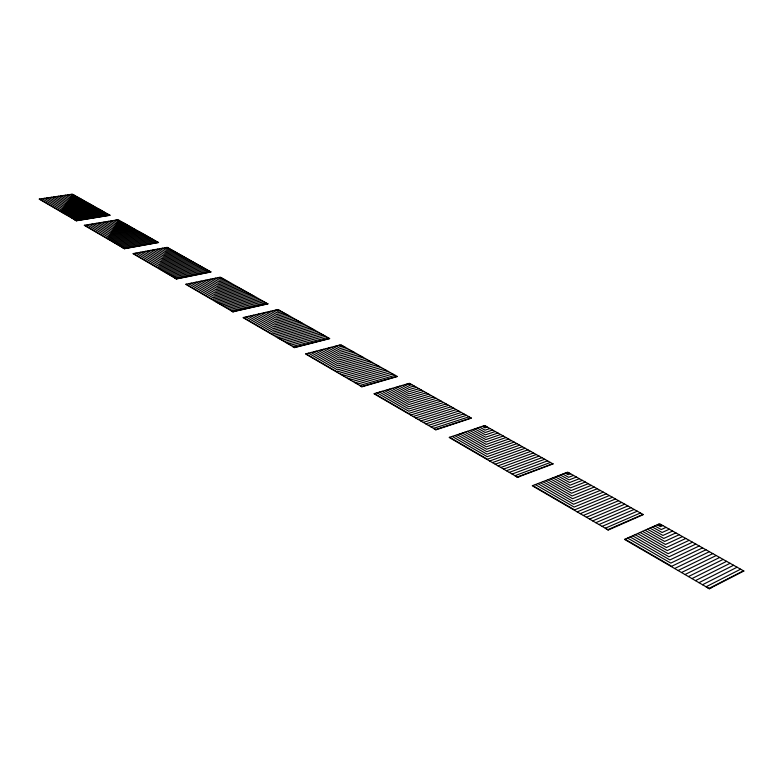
<?xml version="1.0" encoding="UTF-8"?>
<svg xmlns="http://www.w3.org/2000/svg" width="783" height="783" viewBox="0 0 783 783"><rect width="100%" height="100%" fill="white"/><g stroke="black" fill="none" stroke-linecap="round" stroke-linejoin="round"><path stroke-width="1.17" d="M708.899 588.454L743.429 570.787M706.06 586.8L740.601 569.202M706.481 587.044L709.378 588.836L711.375 587.651M702.508 584.735L737.077 567.225M698.974 582.679L733.573 565.257M695.461 580.634L730.079 563.29M691.957 578.598L726.595 561.342M688.463 576.562L723.13 559.395M684.978 574.546L719.675 557.457M681.513 572.53L716.23 555.519M678.058 570.523L712.804 553.591M674.623 568.517L709.388 551.682M705.982 549.764L671.697 566.285L625.049 539.184M702.586 547.865L670.806 563.094L627.594 538.048M699.209 545.966L669.915 559.933L630.109 536.923M695.842 544.077L669.015 556.791L632.615 535.807M692.485 542.198L668.134 553.679L635.111 534.681M689.148 540.319L667.253 550.586L637.607 533.575M685.81 538.45L666.382 547.513L640.083 532.46M682.492 536.59L665.501 544.469L642.54 531.363M679.194 534.73L664.64 541.445L645.006 530.267M675.895 532.88L663.778 538.44L647.453 529.171M672.617 531.04L662.937 535.455L649.9 528.075M669.348 529.2L662.095 532.499L652.337 526.979M666.088 527.37L661.253 529.553L654.774 525.892M662.839 525.55L660.431 526.636L657.191 524.816M607.833 529.69L642.97 514.402M605.288 528.212L640.435 512.973M605.67 528.437L608.234 530.032L643.342 514.607L567.675 472.139L532.264 485.763L608.215 529.915M602.117 526.372L637.274 511.201M598.956 524.532L634.132 509.439M595.814 522.701L631 507.678M592.672 520.881L627.878 505.926M589.55 519.07L624.765 504.183M586.438 517.26L621.673 502.441M583.335 515.449L618.58 500.709M580.242 513.658L615.497 498.986M577.169 511.867L612.433 497.264M609.38 495.541L574.605 509.87L532.773 485.568M606.326 493.838L574.105 507.051L535.337 484.579M603.292 492.135L573.596 504.252L537.882 483.6M600.267 490.432L573.078 501.472L540.407 482.631M597.253 488.739L572.579 498.712L542.932 481.662M594.248 487.055L572.07 495.972L545.438 480.693M591.253 485.372L571.57 493.251L547.943 479.725M588.278 483.698L571.061 490.549L550.429 478.775M585.302 482.034L570.562 487.868L552.915 477.816M582.337 480.37L570.073 485.206L555.392 476.867M579.381 478.707L569.584 482.553L557.868 475.907M576.445 477.062L569.104 479.92L560.334 474.968M573.508 475.418L568.624 477.307L562.791 474.018M570.592 473.774L568.145 474.713L565.238 473.079M514.95 475.702L550.41 462.45M515.292 475.898L517.592 477.336L519.677 476.446M517.24 477.033L552.69 463.722M512.102 474.048L547.562 460.844M509.263 472.394L544.723 459.259M506.435 470.749L541.905 457.673M503.616 469.105L539.086 456.088M500.797 467.471L536.277 454.522M497.998 465.846L533.487 452.946M495.208 464.221L530.698 451.38M492.429 462.606L527.918 449.824M489.649 460.991L525.148 448.267M519.638 445.175L487.212 456.685L452.241 436.425M522.388 446.721L487.398 459.2L449.667 437.276M516.897 443.638L487.016 454.199L454.786 435.573M514.167 442.101L486.811 451.722L457.321 434.722M511.436 440.575L486.615 449.266L459.856 433.87M508.725 439.048L486.419 446.829L462.371 433.028M506.024 437.531L486.223 444.401L464.887 432.187M500.631 434.506L485.822 439.606L469.869 430.523M503.322 436.023L486.018 441.994L467.373 431.355M497.959 433.009L485.626 437.227L472.364 429.691M495.287 431.511L485.44 434.859L474.841 428.859M492.624 430.014L485.254 432.519L477.317 428.027M489.972 428.526L485.059 430.18L479.783 427.205M487.329 427.038L484.873 427.861L482.24 426.383M435.906 429.838L471.435 418.122L409.401 383.308L373.931 393.722L435.896 429.74L433.831 428.546M433.518 428.36L469.056 416.781M435.593 429.564L471.121 417.946M430.944 426.862L466.472 415.333M425.815 423.887L461.344 412.455M428.379 425.375L463.908 413.894M423.27 422.399L458.799 411.026M420.725 420.921L456.254 409.597M418.191 419.443L453.719 408.178M413.14 416.517L448.669 405.34M415.665 417.975L451.184 406.759M410.635 415.059L446.153 403.93M443.648 402.521L408.648 413.444L374.44 393.575M438.666 399.731L408.775 408.971L379.549 392.068M441.152 401.121L408.716 411.192L377.005 392.821M436.19 398.332L408.834 406.759L382.075 391.324M431.247 395.562L408.941 402.374L387.115 389.846M433.713 396.952L408.883 404.557L384.6 390.59M428.79 394.182L408.99 400.201L389.621 389.112M426.344 392.812L409.029 398.048L392.107 388.388M421.46 390.071L409.137 393.771L397.089 386.919M423.897 391.441L409.088 395.904L394.603 387.654M419.042 388.711L409.196 391.647L399.565 386.195M414.207 385.999L409.303 387.448L404.498 384.747M416.615 387.35L409.245 389.543L402.041 385.471M411.799 384.649L409.352 385.373L406.954 384.022M361.609 386.557L397.059 376.378M357.391 384.11L392.831 374M359.74 385.471L395.18 375.321M360.014 385.627L361.883 386.802L397.343 376.535L340.791 344.794L305.517 353.945L361.893 386.724M355.061 382.75L390.492 372.688M350.422 380.049L385.843 370.075M352.732 381.399L388.162 371.377M348.102 378.708L383.523 368.773M343.502 376.026L378.903 366.19M345.802 377.367L381.213 367.481M341.212 374.695L376.613 364.898M372.042 362.333L337.16 371.905L306.016 353.818M338.931 373.374L374.323 363.615M369.762 361.051L337.453 369.889L308.571 353.153M365.23 358.516L337.982 365.906L313.611 351.841M367.491 359.779L337.718 367.893L311.096 352.497M360.728 355.981L338.51 361.961L318.622 350.549M362.979 357.244L338.246 363.929L316.117 351.195M358.487 354.728L338.775 360.004L321.108 349.903M354.024 352.223L339.274 356.138L326.061 348.611M356.255 353.476L339.019 358.076L323.585 349.257M349.59 349.727L339.793 352.311L331.003 347.339M351.802 350.97L339.528 354.219L328.537 347.975M347.378 348.494L340.037 350.422L333.46 346.693M342.983 346.027L340.546 346.654L338.354 345.43M345.176 347.251L340.292 348.533L335.907 346.057M292.568 346.419L327.793 337.502M292.725 346.595L294.525 347.642L329.77 338.608L278.004 309.549L243.014 317.614L294.535 347.564M294.281 347.417L329.516 338.462M288.301 343.943L323.516 335.095M290.434 345.176L325.65 336.299M286.177 342.709L321.382 333.901M281.949 340.253L317.135 331.512M284.063 341.476L319.258 332.706M277.75 337.806L312.916 329.144M279.844 339.029L315.02 330.328M273.57 335.378L308.717 326.795M275.655 336.592L310.812 327.969M304.548 324.446L272.464 332.227L246.048 316.919M306.633 325.62L272.004 334.047L243.523 317.497M302.473 323.281L272.905 330.426L248.544 316.342M298.333 320.961L273.786 326.844L253.526 315.197M300.398 322.126L273.345 328.625L251.04 315.764M294.222 318.652L274.647 323.31L258.478 314.052M296.277 319.807L274.216 325.072L256.012 314.619M290.141 316.361L275.489 319.816L263.391 312.916M292.176 317.506L275.068 321.559L260.935 313.484M286.069 314.081L276.34 316.352L268.285 311.791M288.105 315.216L275.919 318.084L265.838 312.358M282.027 311.81L277.182 312.936L273.159 310.675M284.043 312.946L276.761 314.639L270.732 311.233M280.02 310.685L277.593 311.243L275.587 310.107M231.161 310.724L266.083 302.864M231.298 310.88L232.942 311.84L235.017 311.311M232.727 311.634L267.669 303.745M227.256 308.453L262.158 300.652M229.204 309.588L264.116 301.758M223.37 306.192L258.253 298.46M225.308 307.318L260.201 299.556M219.504 303.951L254.358 296.277M221.432 305.067L256.305 297.374M215.668 301.709L250.501 294.114M217.586 302.825L252.429 295.191M246.655 291.951L212.35 299.39L186.207 284.2M213.759 300.603L248.573 293.028M242.828 289.808L213.544 296.101L191.169 283.172M244.736 290.885L212.956 297.736L188.703 283.681M237.141 286.617L215.286 291.256L198.559 281.655M239.03 287.674L214.708 292.862L196.102 282.164M240.929 288.741L214.131 294.477L193.646 282.663M233.373 284.503L216.421 288.075L203.423 280.657M235.252 285.55L215.863 289.661L201.006 281.156M229.625 282.399L217.557 284.924L208.288 279.658M231.494 283.446L216.989 286.49L205.86 280.157M225.896 280.304L218.672 281.802L213.123 278.66M227.755 281.342L218.114 283.358L210.715 279.159M222.186 278.219L219.788 278.719L217.938 277.671M224.036 279.257L219.23 280.255L215.54 278.171M174.815 277.965L209.364 271.026M175.03 278.092L176.439 278.993L211.028 271.965L167.18 247.35L132.963 253.633L176.469 278.924M176.253 278.797L210.813 271.838M169.431 274.833L203.942 267.982M171.223 275.87L205.743 268.99M173.014 276.918L207.554 270.008M165.869 272.768L200.35 265.966M167.65 273.796L202.141 266.974M162.326 270.703L196.778 263.959M164.087 271.73L198.559 264.957M191.453 260.974L157.54 267.541L133.453 253.545M158.802 268.657L193.225 261.962M160.554 269.675L194.996 262.961M187.93 258.997L158.978 264.556L138.356 252.645M189.692 259.985L158.264 266.044L135.919 253.095M182.684 256.051L161.073 260.152L145.648 251.304M184.426 257.03L160.378 261.61L143.23 251.744M186.178 258.008L159.683 263.078L140.793 252.195M179.209 254.093L162.443 257.255L150.463 250.413M180.942 255.072L161.768 258.703L148.065 250.854M174.022 251.186L164.499 252.968L157.667 249.092M175.744 252.155L163.813 254.387L155.269 249.532M177.477 253.124L163.128 255.816L152.871 249.973M170.586 249.258L165.839 250.139L162.433 248.221M172.309 250.227L165.174 251.549L160.055 248.651M168.883 248.299L166.515 248.74L164.812 247.78M122.911 247.79L157.04 241.653M124.243 248.563L158.381 242.407M124.409 248.74L158.587 242.524L118.018 219.759L84.261 225.318L124.448 248.681L123.019 247.927M119.603 245.862L153.693 239.784M121.257 246.831L155.367 240.714M114.661 242.994L148.711 236.985M116.305 243.953L150.365 237.915M117.949 244.903L152.029 238.844M109.757 240.146L143.769 234.205M111.392 241.095L145.413 235.125M113.026 242.045L147.057 236.055M138.855 231.455L107.829 236.809L87.177 224.838M140.49 232.365L106.997 238.179L84.74 225.24M108.132 239.207L142.124 233.285M135.606 229.625L109.444 234.117L91.983 224.046M137.231 230.535L108.641 235.458L89.585 224.447M130.761 226.904L111.832 230.124L99.157 222.861M132.376 227.814L111.039 231.445L96.779 223.263M133.991 228.714L110.246 232.776L94.381 223.654M125.955 224.212L114.171 226.189L106.263 221.697M127.551 225.103L113.388 227.491L103.894 222.088M129.156 226.003L112.605 228.802L101.526 222.48M121.179 221.53L116.491 222.313L113.339 220.532M122.765 222.421L115.727 223.595L110.98 220.914M124.36 223.312L114.954 224.887L108.631 221.305M119.603 220.64L117.254 221.031L115.678 220.14M73.426 219.025L107.075 213.612M74.962 219.915L108.631 214.483M76.196 220.63L109.874 215.178M68.845 216.362L102.446 211.018M70.372 217.243L103.992 211.88M71.899 218.134L105.529 212.741M64.294 213.72L97.855 208.435M65.811 214.591L99.382 209.296M67.318 215.472L100.909 210.147M93.285 205.87L60.262 211.018L39.63 199.029M61.28 211.968L94.802 206.722M62.787 212.839L96.329 207.583M88.763 203.335L62.953 207.309L46.765 197.972M90.26 204.177L62.063 208.532L44.396 198.324M91.777 205.029L61.172 209.775L42.018 198.676M84.261 200.81L65.596 203.649L53.831 196.924M85.758 201.642L64.715 204.862L51.482 197.267M87.256 202.484L63.834 206.086L49.123 197.619M79.797 198.305L68.18 200.056L60.839 195.887M81.285 199.136L67.318 201.251L58.5 196.23M82.773 199.968L66.447 202.445L56.161 196.582M75.364 195.819L70.744 196.504L67.808 194.85M76.842 196.641L69.893 197.678L65.488 195.192M78.32 197.473L69.041 198.862L63.169 195.544M73.896 194.987L71.586 195.329L70.127 194.507M71.282 194.341L72.193 195.006L73.162 194.576M116.853 219.945L117.851 220.659L118.81 220.199M165.996 247.565L167.082 248.338L168.032 247.82M219.142 277.427L220.336 278.268L221.256 277.701M276.8 309.833L278.122 310.753L279.012 310.117M339.577 345.107L341.036 346.115L341.143 345.313L341.887 345.411M408.178 383.66L409.803 384.766L409.822 383.876L410.605 383.973M483.463 425.972L485.264 427.185L485.186 426.197L486.008 426.304M566.452 472.609L568.468 473.95L568.262 472.844L569.133 472.952M658.395 524.277L660.666 525.765L660.304 524.522L661.224 524.639M76.382 220.737L39.15 199.097L72.437 194.164L110.06 215.286L76.343 220.796L75.051 220.043M743.85 571.022L709.329 588.699L624.55 539.409L659.599 523.739L743.85 571.022M553.033 463.918L517.583 477.229L449.158 437.452L484.687 425.56L553.033 463.918M267.903 303.882L232.962 311.771L185.708 284.298L220.336 277.182L267.903 303.882"/></g></svg>
